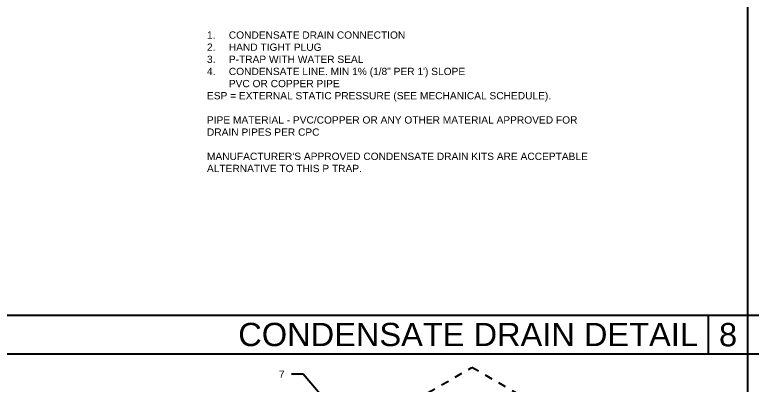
# Model space of a CAD drawing. Header units: inches. Extents: x -22 to 145, y -20 to 61.
# Drawn here: x 9.71 to 19.19, y 9.31 to 14.07 of the extents above; entities that cross this region are included whole.
import ezdxf
from ezdxf import colors
from ezdxf.entities.mleader import LeaderData, LeaderLine
from ezdxf.enums import TextEntityAlignment as Align
from ezdxf.math import Vec2, Vec3

# ---------------------------------------------------------------- set-up
doc = ezdxf.new("R2010")
doc.units = ezdxf.units.IN
doc.header["$MEASUREMENT"] = 0
doc.linetypes.add('DASHEDX2', pattern=[1.5, 1, -0.5])
for name, color, linetype in [('GEC_BORDER', 2, 'Continuous'), ('M-DET-THIN', 9, 'Continuous'), ('M-DET-TXT', 2, 'Continuous')]:
    doc.layers.add(name, color=color, linetype=linetype)
doc.styles.add('Arial', font='arial.ttf')
doc.styles.get("Standard").update_dxf_attribs({"font": 'arial.ttf'})
doc.styles.add('TITLE1', font='arial.ttf')

msp = doc.modelspace()

# ---------------------------------------------------------------- linework, layer by layer
at = {"layer": 'GEC_BORDER', "color": 5}
for p, q in [((19.13776276098554, 29.00000000000001), (19.13776276098554, 7.105427357601002e-15)), ((19.13776276098554, 29.00000000000001), (19.13776276098554, 7.105427357601002e-15)), ((-0.0003279214812437203, 10.2003080023455), (38.3125, 10.2003080023455)), ((18.63776276098554, 9.700308002345501), (18.63776276098554, 10.2003080023455)), ((38.3125, 9.700308002345498), (0, 9.700308002345505))]:
    msp.add_line(p, q, dxfattribs=at)
at = {"layer": 'M-DET-THIN', "linetype": 'DASHEDX2', "ltscale": 0.05}
for p, q in [((11.91171327072561, 7.402855431829668), (15.59232123680948, 9.527855431829668)), ((16.37174410021549, 9.07785543182968), (15.59232123680954, 9.527855431829668))]:
    msp.add_line(p, q, dxfattribs=at)

# ---------------------------------------------------------------- texts
at = {"layer": 'GEC_BORDER', "style": 'TITLE1'}
msp.add_text('8', height=0.3, dxfattribs=at).set_placement((18.88776276098554, 9.950308002345501), align=Align.MIDDLE_CENTER)
at = {"layer": 'M-DET-TXT', "insert": (12.08989084017117, 13.85718245208252), "char_height": 0.09375, "attachment_point": 1, "style": 'Arial'}
msp.add_mtext_dynamic_manual_height_columns('\\A1;\\pi-0.28125,l0.375,t0.375;1.^ICONDENSATE DRAIN CONNECTION\\P2.^IHAND TIGHT PLUG\\P3.^IP-TRAP WITH WATER SEAL\\P4.^ICONDENSATE LINE. MIN 1% (1/8" PER 1\') SLOPE\\P^IPVC OR COPPER PIPE\\P\\pi0,l0.09375;ESP = EXTERNAL STATIC PRESSURE (SEE MECHANICAL SCHEDULE).\\P\\PPIPE MATERIAL - PVC/COPPER OR ANY OTHER MATERIAL APPROVED FOR DRAIN PIPES PER CPC \\P\\PMANUFACTURER\'S APPROVED CONDENSATE DRAIN KITS ARE ACCEPTABLE ALTERNATIVE TO THIS P TRAP.', width=5.161082320720197, gutter_width=4.037570337170564, heights=[0], dxfattribs=at)
at = {"layer": 'M-DET-TXT', "insert": (18.50056506087799, 9.950308002345498), "char_height": 0.3, "width": 9.078125000000002, "attachment_point": 6, "style": 'TITLE1'}
msp.add_mtext('{\\C2;CONDENSATE DRAIN} DETAIL', dxfattribs=at)

# ---------------------------------------------------------------- leaders
at = {"layer": 'M-DET-TXT'}
ml = msp.add_multileader_mtext('Standard', dxfattribs=at)
ml.set_content('7', color=256)
ml.set_leader_properties()
ml.build(insert=Vec2(0, 0))
ml.multileader.update_dxf_attribs({"text_right_attachment_type": 2, "dogleg_length": 0.36, "arrow_head_size": 0.18})
ctx = ml.context
ctx.base_point, ctx.char_height, ctx.arrow_head_size, ctx.landing_gap_size, ctx.plane_origin = Vec3(13.03149148701822, 9.441071034293092), 0.09375, 0.18, 0.09, Vec3(19.16027552589321, 7.8576985807392)
ctx.right_attachment, ctx.text_align_type = 2, 2
notes = []
notes.append((ctx, [(1, (1, 1, 0), (13.42205792998641, 9.441071034293092), (-1, 0), 0.1498783461059793, [(0, [(14.18335615086323, 8.543588774685478)], 0, [])])]))
ctx.mtext.insert, ctx.mtext.defined_height, ctx.mtext.alignment, ctx.mtext.flow_direction = Vec3(13.18217958388044, 9.487946034293092), 0.1672780275162577, 3, 5
for ctx, leaders in notes:
    for number, flags, end, landing, length, lines in leaders:
        leader = LeaderData()
        leader.index, (leader.has_last_leader_line, leader.has_dogleg_vector, leader.attachment_direction) = number, flags
        leader.last_leader_point, leader.dogleg_vector, leader.dogleg_length = Vec3(end), Vec3(landing), length
        for number, points, colour, breaks in lines:
            line = LeaderLine()
            line.index, line.vertices, line.color, line.breaks = number, Vec3.list(points), colors.encode_raw_color(colour), breaks
            leader.lines.append(line)
        ctx.leaders.append(leader)

doc.saveas('drawing.dxf')
